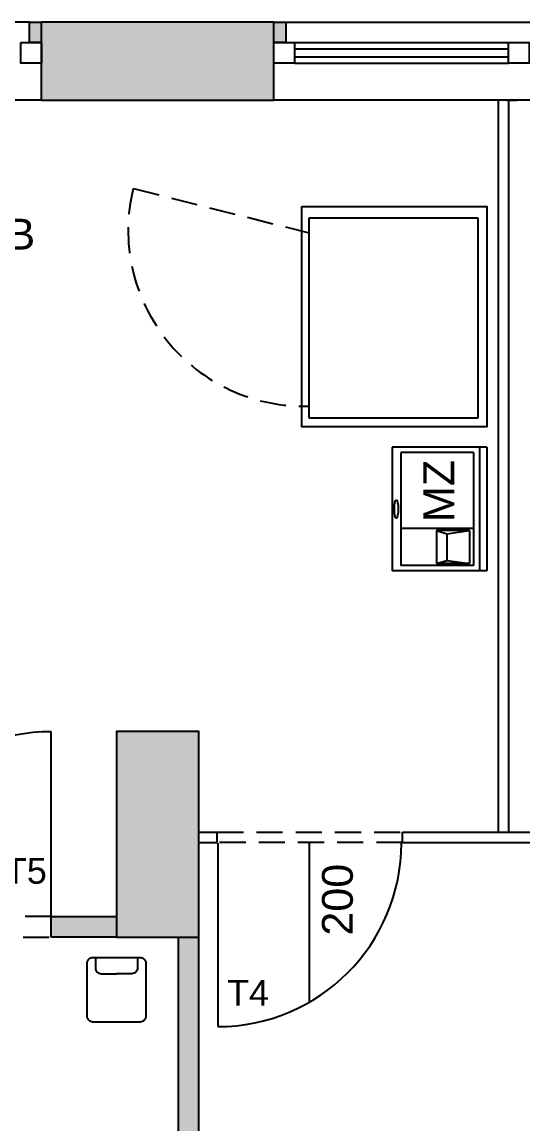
# Model space of a CAD drawing. Header units: centimetres. Extents: x 27325 to 30593, y 7169 to 9080.
# Drawn here: x 27967 to 28210, y 8143 to 8679 of the extents above; entities that cross this region are included whole.
import ezdxf
from ezdxf.enums import TextEntityAlignment as Align

# ---------------------------------------------------------------- set-up
doc = ezdxf.new("R2010")
doc.units = ezdxf.units.CM
doc.header["$LTSCALE"] = 2
doc.linetypes.add('VERDECKT', pattern=[9.525, 6.35, -3.175])
for name, color, linetype in [('ARC-Tueren', 5, 'Continuous'), ('ARC-Tueren-nv', 5, 'Continuous'), ('BE-T-PM', 7, 'Continuous'), ('BE-T-RNBVBF', 7, 'Continuous'), ('BS-WA-A-T', 203, 'Continuous'), ('BS-WA-C-NT', 253, 'Continuous'), ('BS-WA-C-T', 253, 'Continuous'), ('BS-WA-S-NT', 201, 'Continuous'), ('BS-WA-S-T', 201, 'Continuous'), ('HB-KO-GIP-F0-C', 44, 'Continuous'), ('HB-KO-GIP-S', 224, 'Continuous'), ('HB-KO-GIP-V', 232, 'VERDECKT'), ('HB-KO-GLA-S', 132, 'Continuous'), ('HB-KO-GLA-V', 134, 'VERDECKT'), ('HB-KO-MET-S', 150, 'Continuous'), ('HB-ZU-MOE-SB', 202, 'Continuous'), ('HB-ZU-MOE-SI', 145, 'Continuous'), ('HB-ZU-TE-SB', 16, 'Continuous')]:
    doc.layers.add(name, color=color, linetype=linetype)
doc.styles.add('MOE', font='arial.ttf')
doc.styles.add('RNB', font='arial.ttf', dxfattribs={"width": 0.8})
doc.styles.get("Standard").update_dxf_attribs({"font": 'arial.ttf'})

# ---------------------------------------------------------------- blocks, each defined once
blk = doc.blocks.new('*U27')
at = {"layer": 'ARC-Tueren'}
blk.add_line((-44.64, -12.39), (-44.64, -101.68), dxfattribs=at)
blk.add_arc((-44.64, -12.39), 89.29, 270, 0, dxfattribs=at)
at = {"layer": 'ARC-Tueren-nv'}
blk.add_line((0, -90), (0, -12.39), dxfattribs=at)
at = {"layer": 'ARC-Tueren-nv', "flags": 1}
for tag, p in [('TUERTYP', (-99.12, 56.14)), ('FLAECHE', (-99.12, 47.57)), ('DORNMASS', (-99.12, 39)), ('ANSCHLAGTYP', (-99.12, 30.43)), ('MATERIAL', (-99.12, 21.86)), ('FARBE', (-99.12, 13.28)), ('DB_ID', (-99.12, 6.2)), ('ANLAGENGRUPPE', (-99.12, -0.93))]:
    blk.add_attdef(tag, p, '', height=5, dxfattribs=at)
at = {"layer": 'ARC-Tueren-nv'}
for tag, p in [('BRANDSCHUTZ-KL', (0.8, 20.11)), ('BEMERKUNG', (3.69, 4.71)), ('TUER-NR', (-29.89, -91.46))]:
    blk.add_attdef(tag, text='', height=12.5, dxfattribs=at).set_placement(p, align=Align.CENTER)
at = {"layer": 'ARC-Tueren-nv', "flags": 2}
blk.add_attdef('BREITE1', (-6.02, -57.4), '', height=15, rotation=90, dxfattribs=at)
at = {"layer": 'ARC-Tueren-nv'}
blk.add_attdef('HOEHE', (21.04, -57.43), '', height=15, rotation=90, dxfattribs=at)
blk = doc.blocks.new('RNB-VBF')
at = {"layer": 'BE-T-PM'}
blk.add_point((0, 0), dxfattribs=at)
at = {"layer": 'BE-T-RNBVBF', "style": 'RNB'}
for tag, p in [('RAUM_NUMMER', (-8.55, 0.08)), ('RAUM_BEZEICHNUNG', (-8.55, -21.92)), ('RAUM_NUMMER_OE', (-8.55, -43.89)), ('FLAECHE', (-7.92, -67.07))]:
    blk.add_attdef(tag, p, '', height=15, dxfattribs=at)
for tag, p, height, flags in [('BELEGUNG_MAX', (72.45, -52.77), 2.5, 9), ('BELEGUNG_AUS_MOEBLIERUNGSPLAN', (72.45, -56.93), 2.5, 9), ('ID', (72.45, -61.1), 2.5, 9), ('ID_RNB', (72.45, -65.27), 2.5, 9), ('BEMERKUNG', (72.45, -69.43), 2.5, 9), ('RAUM_NUMMER_PLATZHALTER', (-9.19, -89.28), 15, 1), ('RAUM_HOEHE', (72.45, -73.43), 2.5, 9), ('RAUM_FUNKTION', (72.45, -77.43), 2.5, 9), ('RAUM_AUFBAU', (72.45, -81.43), 2.5, 9), ('RAUM_MIETEINHEIT', (72.45, -85.43), 2.5, 9), ('BODENBELAG_AUS_PLAN', (-9.19, -111.26), 15, 1)]:
    blk.add_attdef(tag, p, '', height=height, dxfattribs=dict(at, flags=flags))
blk = doc.blocks.new('*U53')
at = {"layer": 'ARC-Tueren'}
blk.add_line((-44.93, -22.39), (-44.93, -112.25), dxfattribs=at)
blk.add_arc((-44.93, -22.39), 89.86, 270, 0, dxfattribs=at)
at = {"layer": 'ARC-Tueren-nv'}
blk.add_line((0, -100), (0, -22.39), dxfattribs=at)
at = {"layer": 'ARC-Tueren-nv', "flags": 1}
for tag, p in [('TUERTYP', (-99.12, 46.14)), ('FLAECHE', (-99.12, 37.57)), ('DORNMASS', (-99.12, 29)), ('ANSCHLAGTYP', (-99.12, 20.43)), ('MATERIAL', (-99.12, 11.86)), ('FARBE', (-99.12, 3.28)), ('DB_ID', (-99.12, -3.8)), ('ANLAGENGRUPPE', (-99.12, -10.93))]:
    blk.add_attdef(tag, p, '', height=5, dxfattribs=at)
at = {"layer": 'ARC-Tueren-nv'}
for tag, p in [('BRANDSCHUTZ-KL', (0.8, 10.11)), ('BEMERKUNG', (3.69, -5.29))]:
    blk.add_attdef(tag, text='', height=12.5, dxfattribs=at).set_placement(p, align=Align.CENTER)
blk.add_attdef('TUER-NR', text='', height=12.5, rotation=180, dxfattribs=at).set_placement((-32.59, -38.36), align=Align.CENTER)
blk.add_attdef('HOEHE', (-21.04, -37.66), '', height=15, rotation=270, dxfattribs=at)
at = {"layer": 'ARC-Tueren-nv', "flags": 2}
blk.add_attdef('BREITE1', (6.02, -37.69), '', height=15, rotation=270, dxfattribs=at)
blk = doc.blocks.new('*U61')
at = {"color": 0}
blk.add_lwpolyline([(-14.3, -2.86, -0.414214), (-11.44, 0), (11.44, 0, -0.414214), (14.3, -2.86), (14.3, -28.59, -0.414214), (11.44, -31.45), (-11.44, -31.46, -0.414214), (-14.3, -28.6)], format="xyb", close=True, dxfattribs=at)
for points in [[(-10.26, 0), (-10.26, -5.13, 0.414214), (-7.4, -7.99), (0, -7.99)], [(10.26, 0), (10.26, -5.13, -0.414214), (7.4, -7.99), (0, -7.99)]]:
    blk.add_lwpolyline(points, format="xyb", dxfattribs=at)
at = {"style": 'MOE', "flags": 1}
for tag, p, height in [('BEZEICHNUNG', (-50.47, -69.2), 15), ('HOEHE', (-50.47, -86.9), 12.5), ('HERSTELLER', (-50.47, -103.4), 12.5), ('INVENTARNUMMER', (-50.47, -121.61), 12.5)]:
    blk.add_attdef(tag, p, '', height=height, dxfattribs=at)
blk = doc.blocks.new('*U74')
for p, q in [((-30, 0), (30, 0)), ((-30, 0), (-30, -46)), ((-30, -3.51), (30, -3.51)), ((12, -3.51), (27.5, -3.51)), ((30, 0), (30, -46)), ((-27.5, -6.51), (27.5, -6.51)), ((-27.5, -6.51), (-27.5, -41.79)), ((9.5, -6.51), (9.5, -41.79)), ((10.5, -8.5), (26.5, -8.5)), ((12, -19.5), (10.5, -8.5)), ((10.5, -8.5), (10.5, -24.5)), ((25, -19.5), (26.5, -8.5)), ((26.5, -8.5), (26.5, -24.5)), ((27.5, -6.51), (27.5, -41.79)), ((10.5, -24.5), (12, -19.5)), ((12, -19.5), (25, -19.5)), ((14.79, -19.5), (19.29, -19.5)), ((26.5, -24.5), (25, -19.5)), ((10.5, -24.5), (26.5, -24.5)), ((-27.5, -41.79), (27.5, -41.79)), ((-30, -46), (30, -46))]:
    blk.add_line(p, q)
blk.add_ellipse((0, -43.99), major_axis=(-4.45, 0), ratio=0.204244)
at = {"style": 'MOE', "flags": 1}
blk.add_attdef('DB_ID', (6.17, 43.13), '', height=12.5, rotation=180, dxfattribs=at)
at = {"style": 'MOE'}
blk.add_attdef('BEZEICHNUNG', (6.34, -15.86), '', height=15, rotation=180, dxfattribs=at)
at = {"style": 'MOE', "flags": 1}
for tag, p in [('INVENTARNUMMER', (-24.11, -60.23)), ('HERSTELLER', (-24.11, -75.23)), ('BEMERKUNG', (-24.11, -105.23))]:
    blk.add_attdef(tag, p, '', height=12.5, dxfattribs=at)

msp = doc.modelspace()

# ---------------------------------------------------------------- hatches: boundary and pattern name
at = {"layer": 'BS-WA-C-NT'}
for points in [[(27976.48, 8678.94), (27970.69, 8678.94), (27970.69, 8668.94), (27976.48, 8668.94)], [(28095.27, 8678.94), (28089.48, 8678.94), (28089.48, 8668.94), (28095.27, 8668.94)]]:
    msp.add_hatch(color=256, dxfattribs=at).paths.add_polyline_path(points)
at = {"layer": 'BS-WA-C-T'}
for points in [[(28089.48, 8678.94), (27976.48, 8678.94), (27976.48, 8640.94), (28089.48, 8640.94)], [(28052.96, 8333.94), (28012.96, 8333.94), (28012.96, 8233.94), (28052.96, 8233.94)]]:
    msp.add_hatch(color=256, dxfattribs=at).paths.add_polyline_path(points)
at = {"layer": 'HB-KO-GIP-F0-C'}
for points in [[(28012.96, 8243.94), (27981.25, 8243.94), (27981.25, 8233.94), (28012.96, 8233.94)], [(28052.98, 8233.94), (28042.98, 8233.94), (28042.98, 8079.27), (28044.65, 8080.05), (28052.98, 8083.94)]]:
    msp.add_hatch(color=256, dxfattribs=at).paths.add_polyline_path(points)

# ---------------------------------------------------------------- linework, layer by layer
at = {"layer": 'BS-WA-A-T'}
for p, q in [((27970.69, 8678.94), (27635.27, 8678.94)), ((28095.27, 8678.94), (28430.69, 8678.94)), ((27976.48, 8640.94), (27629.48, 8640.94)), ((28436.48, 8640.94), (28089.48, 8640.94))]:
    msp.add_line(p, q, dxfattribs=at)
at = {"layer": 'BS-WA-S-NT'}
for p, q in [((27970.69, 8678.94), (27976.48, 8678.94)), ((27970.69, 8668.94), (27970.69, 8678.94)), ((28089.48, 8678.94), (28095.27, 8678.94)), ((28095.27, 8678.94), (28095.27, 8668.94)), ((27976.48, 8668.94), (27970.69, 8668.94)), ((28095.27, 8668.94), (28089.48, 8668.94))]:
    msp.add_line(p, q, dxfattribs=at)
at = {"layer": 'BS-WA-S-T'}
for p, q in [((27976.48, 8640.94), (27976.48, 8678.94)), ((28089.48, 8678.94), (27976.48, 8678.94)), ((28089.48, 8640.94), (28089.48, 8678.94)), ((27976.48, 8640.94), (28089.48, 8640.94))]:
    msp.add_line(p, q, dxfattribs=at)
msp.add_lwpolyline([(28012.96, 8233.94), (28052.96, 8233.94), (28052.96, 8333.94), (28012.96, 8333.94)], close=True, dxfattribs=at)
at = {"layer": 'HB-KO-GIP-S'}
for p, q in [((27981.25, 8233.94), (27981.25, 8243.94)), ((27981.25, 8243.94), (28012.96, 8243.94)), ((28012.96, 8233.94), (27981.25, 8233.94)), ((28042.98, 8233.94), (28042.98, 8079.27)), ((28052.98, 8083.94), (28052.98, 8233.94))]:
    msp.add_line(p, q, dxfattribs=at)
at = {"layer": 'HB-KO-GIP-V'}
for p, q in [((27981.25, 8243.94), (27891.39, 8243.94)), ((27891.39, 8233.94), (27981.25, 8233.94))]:
    msp.add_line(p, q, dxfattribs=at)
at = {"layer": 'HB-KO-GLA-S'}
for p, q in [((28198.48, 8640.94), (28198.48, 8284.94)), ((28202.48, 8640.94), (28207.48, 8640.94)), ((28203.48, 8640.94), (28203.48, 8284.94)), ((28052.96, 8284.94), (28061.96, 8284.94)), ((28061.96, 8279.94), (28061.96, 8284.94)), ((28151.96, 8284.94), (28270.47, 8284.94)), ((28151.96, 8279.94), (28151.96, 8284.94)), ((28052.96, 8279.94), (28061.96, 8279.94)), ((28151.96, 8279.94), (28270.47, 8279.94))]:
    msp.add_line(p, q, dxfattribs=at)
for points in [[(28099.48, 8668.94), (28203.48, 8668.94)], [(28099.48, 8665.87), (28203.48, 8665.87)], [(28099.48, 8662), (28203.48, 8662)], [(28099.48, 8658.94), (28203.48, 8658.94)]]:
    msp.add_lwpolyline(points, dxfattribs=at)
at = {"layer": 'HB-KO-GLA-V'}
for p, q in [((28061.96, 8284.94), (28151.96, 8284.94)), ((28151.96, 8279.94), (28061.96, 8279.94))]:
    msp.add_line(p, q, dxfattribs=at)
at = {"layer": 'HB-KO-MET-S'}
for points in [[(27966.48, 8668.94), (27976.48, 8668.94), (27976.48, 8658.94), (27966.48, 8658.94)], [(28089.48, 8668.94), (28099.48, 8668.94), (28099.48, 8658.94), (28089.48, 8658.94)], [(28203.48, 8668.94), (28213.48, 8668.94), (28213.48, 8658.94), (28203.48, 8658.94)]]:
    msp.add_lwpolyline(points, close=True, dxfattribs=at)
at = {"layer": 'HB-ZU-MOE-SB'}
msp.add_lwpolyline([(28103.06, 8589.22), (28192.93, 8589.22), (28192.93, 8482.12), (28103.06, 8482.12)], close=True, dxfattribs=at)
at = {"layer": 'HB-ZU-MOE-SI', "linetype": 'VERDECKT'}
msp.add_line((28021.24, 8597.98), (28106.62, 8576.42), dxfattribs=at)
at = {"layer": 'HB-ZU-MOE-SI', "linetype": 'Continuous'}
for p, q in [((28106.62, 8486.25), (28106.62, 8583.75)), ((28106.62, 8583.75), (28188.62, 8583.75)), ((28188.62, 8583.75), (28188.62, 8486.25)), ((28188.62, 8486.25), (28106.62, 8486.25))]:
    msp.add_line(p, q, dxfattribs=at)
at = {"layer": 'HB-ZU-MOE-SI', "linetype": 'VERDECKT'}
msp.add_arc((28104.16, 8577.63), 85.54, 166.2373, 271.6462, dxfattribs=at)

# ---------------------------------------------------------------- block references
at = {"layer": 'ARC-Tueren'}
ref = msp.add_blockref('*U53', (27936.32, 8221.55), dxfattribs=dict(at, rotation=180))
ref.add_attrib('HOEHE', '200', (27957.36, 8259.2), dxfattribs={"layer": 'ARC-Tueren-nv', "height": 15, "rotation": 90})
ref.add_attrib('TUER-NR', 'T5', dxfattribs={"layer": 'ARC-Tueren-nv', "height": 12.5}).set_placement((27968.9, 8259.9), align=Align.CENTER)
ref = msp.add_blockref('*U27', (28106.77, 8292.06), dxfattribs=at)
ref.add_attrib('HOEHE', '200', (28127.81, 8234.63), dxfattribs={"layer": 'ARC-Tueren-nv', "height": 15, "rotation": 90})
ref.add_attrib('TUER-NR', 'T4', dxfattribs={"layer": 'ARC-Tueren-nv', "height": 12.5}).set_placement((28076.88, 8200.6), align=Align.CENTER)
at = {"layer": 'BE-T-RNBVBF'}
msp.add_blockref('RNB-VBF', (27850.44, 8590.2), dxfattribs=at).add_auto_attribs({'RAUM_NUMMER': 'EG.04.0', 'RAUM_BEZEICHNUNG': 'KUNDENARB', 'RAUM_NUMMER_OE': '2021', 'FLAECHE': '23.39 m²'})
at = {"layer": 'HB-ZU-MOE-SB'}
msp.add_blockref('*U61', (28012.98, 8224.08), dxfattribs=at)
at = {"layer": 'HB-ZU-TE-SB'}
ref = msp.add_blockref('*U74', (28192.93, 8442.12), dxfattribs=dict(at, rotation=270))
ref.add_attrib('BEZEICHNUNG', 'MZ', (28177.07, 8435.78), dxfattribs={"layer": '0', "height": 15, "rotation": 90, "style": 'MOE'})

doc.saveas('drawing.dxf')
